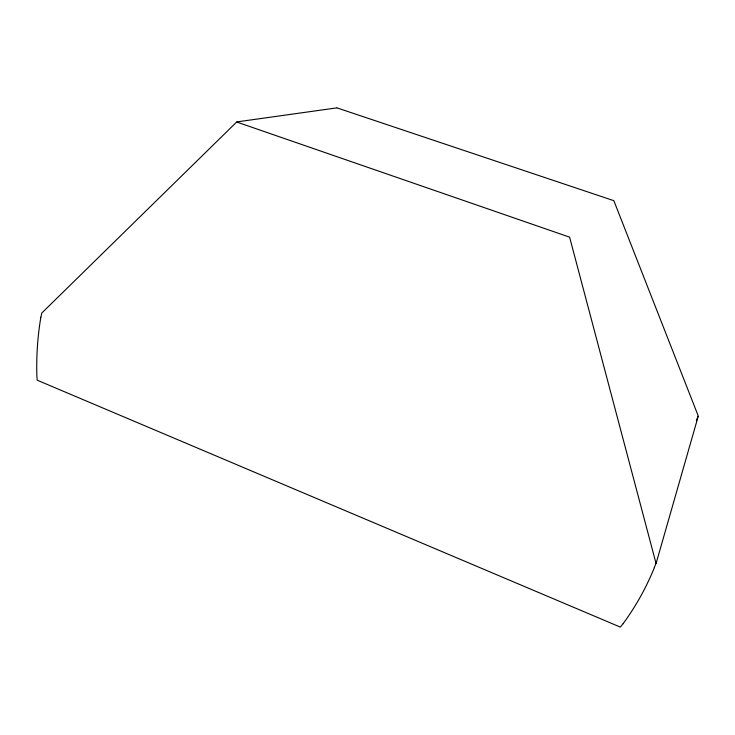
<?xml version="1.0" encoding="UTF-8"?>
<svg xmlns="http://www.w3.org/2000/svg" width="735" height="735" viewBox="0 0 735 735"><rect width="100%" height="100%" fill="white"/><g stroke="black" fill="none" stroke-linecap="round" stroke-linejoin="round"><path stroke-width="1.1" d="M40.903 317.263L41.794 313.027L236.679 122.01L569.607 237.148L656.006 563.295L654.306 567.631M656.024 563.653L698.204 416.35M623.216 623.62L620.294 627.084L37.209 380.197L36.869 375.925A312.467 274.605 53.9 0 1 40.857 317.244M236.808 121.909L336.749 107.889M337.053 107.907L613.541 200.572M613.872 200.765L698.103 415.587L696.982 419.152A173.883 121.082 -50.7 0 1 696.357 420.769M654.361 567.65A316.61 280.779 50.1 0 1 623.179 623.592"/></g></svg>
